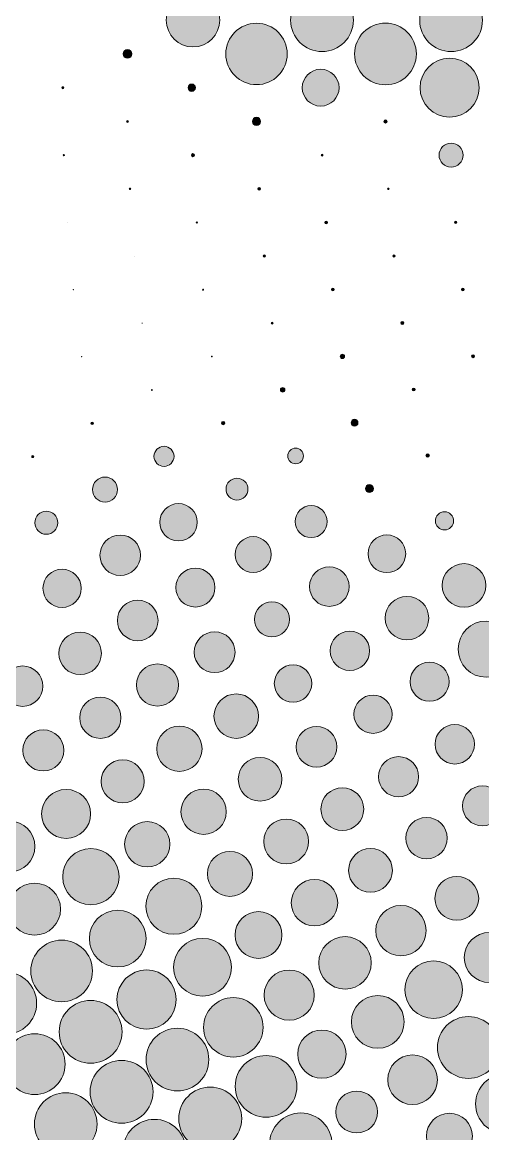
# Model space of a CAD drawing. Extents: x 3515 to 4006, y 175 to 667.
# Drawn here: x 3608.4 to 3643.9, y 340.4 to 426 of the extents above; entities that cross this region are included whole.
import ezdxf

# ---------------------------------------------------------------- set-up
doc = ezdxf.new("R2010")
doc.units = 0
doc.header["$MEASUREMENT"] = 0
doc.layers.add('Capa 1', color=7, linetype='Continuous', lineweight=0)

# ---------------------------------------------------------------- blocks, each defined once
blk = doc.blocks.new('Block_0')
at = {"layer": 'Capa 1', "true_color": 0x000000, "transparency": 33554687}
h = blk.add_hatch(color=18, dxfattribs=at)
h.dxf.hatch_style = 2
edge = h.paths.add_edge_path()
edge.add_arc((3621.563, 426.148), 2.054, 0, 360)
h = blk.add_hatch(color=18, dxfattribs=at)
h.dxf.hatch_style = 2
edge = h.paths.add_edge_path()
edge.add_arc((3631.495, 426.148), 2.415, 0, 360)
h = blk.add_hatch(color=18, dxfattribs=at)
h.dxf.hatch_style = 2
edge = h.paths.add_edge_path()
edge.add_arc((3641.429, 426.148), 2.417, 0, 360)
h = blk.add_hatch(color=18, dxfattribs=at)
h.dxf.hatch_style = 2
edge = h.paths.add_edge_path()
edge.add_arc((3626.453, 423.551), 2.364, 0, 360)
h = blk.add_hatch(color=18, dxfattribs=at)
h.dxf.hatch_style = 2
edge = h.paths.add_edge_path()
edge.add_arc((3636.38, 423.551), 2.377, 0, 360)
h = blk.add_hatch(color=18, dxfattribs=at)
h.dxf.hatch_style = 2
edge = h.paths.add_edge_path()
edge.add_arc((3616.527, 423.551), 0.332, 0, 360)
h = blk.add_hatch(color=18, dxfattribs=at)
h.dxf.hatch_style = 2
edge = h.paths.add_edge_path()
edge.add_arc((3641.315, 420.953), 2.278, 0, 360)
h = blk.add_hatch(color=18, dxfattribs=at)
h.dxf.hatch_style = 2
edge = h.paths.add_edge_path()
edge.add_arc((3631.391, 420.953), 1.417, 0, 360)
h = blk.add_hatch(color=18, dxfattribs=at)
h.dxf.hatch_style = 2
edge = h.paths.add_edge_path()
edge.add_arc((3621.466, 420.953), 0.281, 0, 360)
h = blk.add_hatch(color=18, dxfattribs=at)
h.dxf.hatch_style = 2
edge = h.paths.add_edge_path()
edge.add_arc((3611.541, 420.953), 0.0775, 0, 360)
h = blk.add_hatch(color=18, dxfattribs=at)
h.dxf.hatch_style = 2
edge = h.paths.add_edge_path()
edge.add_arc((3626.453, 418.355), 0.316, 0, 360)
h = blk.add_hatch(color=18, dxfattribs=at)
h.dxf.hatch_style = 2
edge = h.paths.add_edge_path()
edge.add_arc((3616.527, 418.355), 0.0738, 0, 360)
h = blk.add_hatch(color=18, dxfattribs=at)
h.dxf.hatch_style = 2
edge = h.paths.add_edge_path()
edge.add_spline(control_points=[(3636.506, 418.355), (3636.506, 418.285), (3636.45, 418.229), (3636.38, 418.229), (3636.311, 418.229), (3636.254, 418.285), (3636.254, 418.355), (3636.254, 418.424), (3636.311, 418.48), (3636.38, 418.48), (3636.45, 418.48), (3636.506, 418.424), (3636.506, 418.355)], knot_values=[0, 0, 0, 0, 1, 1, 1, 2, 2, 2, 3, 3, 3, 4, 4, 4, 4], degree=3, periodic=0)
h = blk.add_hatch(color=18, dxfattribs=at)
h.dxf.hatch_style = 2
edge = h.paths.add_edge_path()
edge.add_arc((3641.429, 415.758), 0.925, 0, 360)
h = blk.add_hatch(color=18, dxfattribs=at)
h.dxf.hatch_style = 2
edge = h.paths.add_edge_path()
edge.add_arc((3611.631, 415.757), 0.0508, 0, 360)
h = blk.add_hatch(color=18, dxfattribs=at)
h.dxf.hatch_style = 2
edge = h.paths.add_edge_path()
edge.add_arc((3621.563, 415.757), 0.12, 0, 360)
h = blk.add_hatch(color=18, dxfattribs=at)
h.dxf.hatch_style = 2
edge = h.paths.add_edge_path()
edge.add_arc((3631.495, 415.758), 0.0714, 0, 360)
h = blk.add_hatch(color=18, dxfattribs=at)
h.dxf.hatch_style = 2
edge = h.paths.add_edge_path()
edge.add_arc((3616.714, 413.162), 0.0593, 0, 360)
h = blk.add_hatch(color=18, dxfattribs=at)
h.dxf.hatch_style = 2
edge = h.paths.add_edge_path()
edge.add_arc((3626.655, 413.162), 0.11, 0, 360)
h = blk.add_hatch(color=18, dxfattribs=at)
h.dxf.hatch_style = 2
edge = h.paths.add_edge_path()
edge.add_arc((3636.598, 413.163), 0.0605, 0, 360)
h = blk.add_hatch(color=18, dxfattribs=at)
h.dxf.hatch_style = 2
edge = h.paths.add_edge_path()
edge.add_arc((3611.903, 410.568), 0.00484, 0, 360)
h = blk.add_hatch(color=18, dxfattribs=at)
h.dxf.hatch_style = 2
edge = h.paths.add_edge_path()
edge.add_arc((3621.854, 410.569), 0.0448, 0, 360)
h = blk.add_hatch(color=18, dxfattribs=at)
h.dxf.hatch_style = 2
edge = h.paths.add_edge_path()
edge.add_arc((3631.809, 410.571), 0.102, 0, 360)
h = blk.add_hatch(color=18, dxfattribs=at)
h.dxf.hatch_style = 2
edge = h.paths.add_edge_path()
edge.add_arc((3641.769, 410.573), 0.0896, 0, 360)
h = blk.add_hatch(color=18, dxfattribs=at)
h.dxf.hatch_style = 2
edge = h.paths.add_edge_path()
edge.add_arc((3617.089, 407.979), 0.00484, 0, 360)
h = blk.add_hatch(color=18, dxfattribs=at)
h.dxf.hatch_style = 2
edge = h.paths.add_edge_path()
edge.add_arc((3627.057, 407.981), 0.0859, 0, 360)
h = blk.add_hatch(color=18, dxfattribs=at)
h.dxf.hatch_style = 2
edge = h.paths.add_edge_path()
edge.add_arc((3637.033, 407.985), 0.0859, 0, 360)
h = blk.add_hatch(color=18, dxfattribs=at)
h.dxf.hatch_style = 2
edge = h.paths.add_edge_path()
edge.add_arc((3612.356, 405.391), 0.0145, 0, 360)
h = blk.add_hatch(color=18, dxfattribs=at)
h.dxf.hatch_style = 2
edge = h.paths.add_edge_path()
edge.add_arc((3622.339, 405.395), 0.0387, 0, 360)
h = blk.add_hatch(color=18, dxfattribs=at)
h.dxf.hatch_style = 2
edge = h.paths.add_edge_path()
edge.add_arc((3632.331, 405.401), 0.103, 0, 360)
h = blk.add_hatch(color=18, dxfattribs=at)
h.dxf.hatch_style = 2
edge = h.paths.add_edge_path()
edge.add_arc((3642.334, 405.407), 0.0993, 0, 360)
h = blk.add_hatch(color=18, dxfattribs=at)
h.dxf.hatch_style = 2
edge = h.paths.add_edge_path()
edge.add_arc((3617.651, 402.813), 0.0133, 0, 360)
h = blk.add_hatch(color=18, dxfattribs=at)
h.dxf.hatch_style = 2
edge = h.paths.add_edge_path()
edge.add_arc((3627.661, 402.82), 0.0714, 0, 360)
h = blk.add_hatch(color=18, dxfattribs=at)
h.dxf.hatch_style = 2
edge = h.paths.add_edge_path()
edge.add_arc((3637.684, 402.829), 0.12, 0, 360)
h = blk.add_hatch(color=18, dxfattribs=at)
h.dxf.hatch_style = 2
edge = h.paths.add_edge_path()
edge.add_arc((3612.989, 400.233), 0.0133, 0, 360)
h = blk.add_hatch(color=18, dxfattribs=at)
h.dxf.hatch_style = 2
edge = h.paths.add_edge_path()
edge.add_arc((3623.017, 400.243), 0.0278, 0, 360)
h = blk.add_hatch(color=18, dxfattribs=at)
h.dxf.hatch_style = 2
edge = h.paths.add_edge_path()
edge.add_arc((3633.061, 400.256), 0.167, 0, 360)
h = blk.add_hatch(color=18, dxfattribs=at)
h.dxf.hatch_style = 2
edge = h.paths.add_edge_path()
edge.add_arc((3643.125, 400.271), 0.113, 0, 360)
h = blk.add_hatch(color=18, dxfattribs=at)
h.dxf.hatch_style = 2
edge = h.paths.add_edge_path()
edge.add_arc((3618.399, 397.67), 0.0315, 0, 360)
h = blk.add_hatch(color=18, dxfattribs=at)
h.dxf.hatch_style = 2
edge = h.paths.add_edge_path()
edge.add_arc((3628.464, 397.686), 0.173, 0, 360)
h = blk.add_hatch(color=18, dxfattribs=at)
h.dxf.hatch_style = 2
edge = h.paths.add_edge_path()
edge.add_arc((3638.551, 397.706), 0.11, 0, 360)
h = blk.add_hatch(color=18, dxfattribs=at)
h.dxf.hatch_style = 2
edge = h.paths.add_edge_path()
edge.add_arc((3613.802, 395.101), 0.0992, 0, 360)
h = blk.add_hatch(color=18, dxfattribs=at)
h.dxf.hatch_style = 2
edge = h.paths.add_edge_path()
edge.add_arc((3623.888, 395.12), 0.131, 0, 360)
h = blk.add_hatch(color=18, dxfattribs=at)
h.dxf.hatch_style = 2
edge = h.paths.add_edge_path()
edge.add_arc((3633.998, 395.145), 0.265, 0, 360)
h = blk.add_hatch(color=18, dxfattribs=at)
h.dxf.hatch_style = 2
edge = h.paths.add_edge_path()
edge.add_arc((3619.332, 392.558), 0.773, 0, 360)
h = blk.add_hatch(color=18, dxfattribs=at)
h.dxf.hatch_style = 2
edge = h.paths.add_edge_path()
edge.add_arc((3629.465, 392.587), 0.603, 0, 360)
h = blk.add_hatch(color=18, dxfattribs=at)
h.dxf.hatch_style = 2
edge = h.paths.add_edge_path()
edge.add_arc((3609.226, 392.535), 0.0775, 0, 360)
h = blk.add_hatch(color=18, dxfattribs=at)
h.dxf.hatch_style = 2
edge = h.paths.add_edge_path()
edge.add_arc((3639.631, 392.623), 0.137, 0, 360)
h = blk.add_hatch(color=18, dxfattribs=at)
h.dxf.hatch_style = 2
edge = h.paths.add_edge_path()
edge.add_arc((3614.794, 390), 0.965, 0, 360)
h = blk.add_hatch(color=18, dxfattribs=at)
h.dxf.hatch_style = 2
edge = h.paths.add_edge_path()
edge.add_arc((3624.949, 390.034), 0.845, 0, 360)
h = blk.add_hatch(color=18, dxfattribs=at)
h.dxf.hatch_style = 2
edge = h.paths.add_edge_path()
edge.add_arc((3635.14, 390.075), 0.31, 0, 360)
h = blk.add_hatch(color=18, dxfattribs=at)
h.dxf.hatch_style = 2
edge = h.paths.add_edge_path()
edge.add_arc((3620.449, 387.484), 1.44, 0, 360)
h = blk.add_hatch(color=18, dxfattribs=at)
h.dxf.hatch_style = 2
edge = h.paths.add_edge_path()
edge.add_arc((3630.663, 387.531), 1.233, 0, 360)
h = blk.add_hatch(color=18, dxfattribs=at)
h.dxf.hatch_style = 2
edge = h.paths.add_edge_path()
edge.add_arc((3610.272, 387.445), 0.887, 0, 360)
h = blk.add_hatch(color=18, dxfattribs=at)
h.dxf.hatch_style = 2
edge = h.paths.add_edge_path()
edge.add_arc((3640.923, 387.59), 0.702, 0, 360)
h = blk.add_hatch(color=18, dxfattribs=at)
h.dxf.hatch_style = 2
edge = h.paths.add_edge_path()
edge.add_arc((3615.963, 384.937), 1.558, 0, 360)
h = blk.add_hatch(color=18, dxfattribs=at)
h.dxf.hatch_style = 2
edge = h.paths.add_edge_path()
edge.add_arc((3626.2, 384.99), 1.385, 0, 360)
h = blk.add_hatch(color=18, dxfattribs=at)
h.dxf.hatch_style = 2
edge = h.paths.add_edge_path()
edge.add_arc((3636.485, 385.056), 1.449, 0, 360)
h = blk.add_hatch(color=18, dxfattribs=at)
h.dxf.hatch_style = 2
edge = h.paths.add_edge_path()
edge.add_arc((3611.489, 382.393), 1.474, 0, 360)
h = blk.add_hatch(color=18, dxfattribs=at)
h.dxf.hatch_style = 2
edge = h.paths.add_edge_path()
edge.add_arc((3621.749, 382.452), 1.501, 0, 360)
h = blk.add_hatch(color=18, dxfattribs=at)
h.dxf.hatch_style = 2
edge = h.paths.add_edge_path()
edge.add_arc((3632.057, 382.525), 1.523, 0, 360)
h = blk.add_hatch(color=18, dxfattribs=at)
h.dxf.hatch_style = 2
edge = h.paths.add_edge_path()
edge.add_arc((3642.425, 382.616), 1.679, 0, 360)
h = blk.add_hatch(color=18, dxfattribs=at)
h.dxf.hatch_style = 2
edge = h.paths.add_edge_path()
edge.add_arc((3617.308, 379.917), 1.565, 0, 360)
h = blk.add_hatch(color=18, dxfattribs=at)
h.dxf.hatch_style = 2
edge = h.paths.add_edge_path()
edge.add_arc((3627.639, 379.997), 1.35, 0, 360)
h = blk.add_hatch(color=18, dxfattribs=at)
h.dxf.hatch_style = 2
edge = h.paths.add_edge_path()
edge.add_arc((3638.031, 380.095), 1.678, 0, 360)
h = blk.add_hatch(color=18, dxfattribs=at)
h.dxf.hatch_style = 2
edge = h.paths.add_edge_path()
edge.add_arc((3644.134, 377.708), 2.163, 0, 360)
h = blk.add_hatch(color=18, dxfattribs=at)
h.dxf.hatch_style = 2
edge = h.paths.add_edge_path()
edge.add_arc((3612.876, 377.385), 1.64, 0, 360)
h = blk.add_hatch(color=18, dxfattribs=at)
h.dxf.hatch_style = 2
edge = h.paths.add_edge_path()
edge.add_arc((3623.229, 377.471), 1.573, 0, 360)
h = blk.add_hatch(color=18, dxfattribs=at)
h.dxf.hatch_style = 2
edge = h.paths.add_edge_path()
edge.add_arc((3633.643, 377.577), 1.514, 0, 360)
h = blk.add_hatch(color=18, dxfattribs=at)
h.dxf.hatch_style = 2
edge = h.paths.add_edge_path()
edge.add_arc((3639.775, 375.2), 1.507, 0, 360)
h = blk.add_hatch(color=18, dxfattribs=at)
h.dxf.hatch_style = 2
edge = h.paths.add_edge_path()
edge.add_arc((3608.453, 374.856), 1.555, 0, 360)
h = blk.add_hatch(color=18, dxfattribs=at)
h.dxf.hatch_style = 2
edge = h.paths.add_edge_path()
edge.add_arc((3618.827, 374.948), 1.623, 0, 360)
h = blk.add_hatch(color=18, dxfattribs=at)
h.dxf.hatch_style = 2
edge = h.paths.add_edge_path()
edge.add_arc((3629.263, 375.061), 1.44, 0, 360)
h = blk.add_hatch(color=18, dxfattribs=at)
h.dxf.hatch_style = 2
edge = h.paths.add_edge_path()
edge.add_arc((3624.888, 372.547), 1.714, 0, 360)
h = blk.add_hatch(color=18, dxfattribs=at)
h.dxf.hatch_style = 2
edge = h.paths.add_edge_path()
edge.add_arc((3635.421, 372.694), 1.471, 0, 360)
h = blk.add_hatch(color=18, dxfattribs=at)
h.dxf.hatch_style = 2
edge = h.paths.add_edge_path()
edge.add_arc((3614.432, 372.427), 1.589, 0, 360)
h = blk.add_hatch(color=18, dxfattribs=at)
h.dxf.hatch_style = 2
edge = h.paths.add_edge_path()
edge.add_arc((3620.519, 370.035), 1.745, 0, 360)
h = blk.add_hatch(color=18, dxfattribs=at)
h.dxf.hatch_style = 2
edge = h.paths.add_edge_path()
edge.add_arc((3631.071, 370.189), 1.565, 0, 360)
h = blk.add_hatch(color=18, dxfattribs=at)
h.dxf.hatch_style = 2
edge = h.paths.add_edge_path()
edge.add_arc((3641.715, 370.38), 1.52, 0, 360)
h = blk.add_hatch(color=18, dxfattribs=at)
h.dxf.hatch_style = 2
edge = h.paths.add_edge_path()
edge.add_arc((3610.043, 369.908), 1.583, 0, 360)
h = blk.add_hatch(color=18, dxfattribs=at)
h.dxf.hatch_style = 2
edge = h.paths.add_edge_path()
edge.add_arc((3616.154, 367.524), 1.658, 0, 360)
h = blk.add_hatch(color=18, dxfattribs=at)
h.dxf.hatch_style = 2
edge = h.paths.add_edge_path()
edge.add_arc((3626.724, 367.686), 1.679, 0, 360)
h = blk.add_hatch(color=18, dxfattribs=at)
h.dxf.hatch_style = 2
edge = h.paths.add_edge_path()
edge.add_arc((3637.386, 367.883), 1.546, 0, 360)
h = blk.add_hatch(color=18, dxfattribs=at)
h.dxf.hatch_style = 2
edge = h.paths.add_edge_path()
edge.add_arc((3611.794, 365.016), 1.889, 0, 360)
h = blk.add_hatch(color=18, dxfattribs=at)
h.dxf.hatch_style = 2
edge = h.paths.add_edge_path()
edge.add_arc((3622.381, 365.183), 1.745, 0, 360)
h = blk.add_hatch(color=18, dxfattribs=at)
h.dxf.hatch_style = 2
edge = h.paths.add_edge_path()
edge.add_arc((3633.059, 365.388), 1.649, 0, 360)
h = blk.add_hatch(color=18, dxfattribs=at)
h.dxf.hatch_style = 2
edge = h.paths.add_edge_path()
edge.add_arc((3643.848, 365.641), 1.541, 0, 360)
h = blk.add_hatch(color=18, dxfattribs=at)
h.dxf.hatch_style = 2
edge = h.paths.add_edge_path()
edge.add_arc((3639.536, 363.153), 1.598, 0, 360)
h = blk.add_hatch(color=18, dxfattribs=at)
h.dxf.hatch_style = 2
edge = h.paths.add_edge_path()
edge.add_arc((3607.437, 362.508), 1.964, 0, 360)
h = blk.add_hatch(color=18, dxfattribs=at)
h.dxf.hatch_style = 2
edge = h.paths.add_edge_path()
edge.add_arc((3618.041, 362.683), 1.745, 0, 360)
h = blk.add_hatch(color=18, dxfattribs=at)
h.dxf.hatch_style = 2
edge = h.paths.add_edge_path()
edge.add_arc((3628.734, 362.894), 1.724, 0, 360)
h = blk.add_hatch(color=18, dxfattribs=at)
h.dxf.hatch_style = 2
edge = h.paths.add_edge_path()
edge.add_arc((3613.704, 360.183), 2.171, 0, 360)
h = blk.add_hatch(color=18, dxfattribs=at)
h.dxf.hatch_style = 2
edge = h.paths.add_edge_path()
edge.add_arc((3635.226, 360.665), 1.685, 0, 360)
h = blk.add_hatch(color=18, dxfattribs=at)
h.dxf.hatch_style = 2
edge = h.paths.add_edge_path()
edge.add_arc((3624.411, 360.4), 1.733, 0, 360)
h = blk.add_hatch(color=18, dxfattribs=at)
h.dxf.hatch_style = 2
edge = h.paths.add_edge_path()
edge.add_arc((3609.369, 357.684), 2.001, 0, 360)
h = blk.add_hatch(color=18, dxfattribs=at)
h.dxf.hatch_style = 2
edge = h.paths.add_edge_path()
edge.add_arc((3620.09, 357.907), 2.159, 0, 360)
h = blk.add_hatch(color=18, dxfattribs=at)
h.dxf.hatch_style = 2
edge = h.paths.add_edge_path()
edge.add_arc((3630.916, 358.178), 1.788, 0, 360)
h = blk.add_hatch(color=18, dxfattribs=at)
h.dxf.hatch_style = 2
edge = h.paths.add_edge_path()
edge.add_arc((3641.868, 358.509), 1.685, 0, 360)
h = blk.add_hatch(color=18, dxfattribs=at)
h.dxf.hatch_style = 2
edge = h.paths.add_edge_path()
edge.add_arc((3637.568, 356.026), 1.939, 0, 360)
h = blk.add_hatch(color=18, dxfattribs=at)
h.dxf.hatch_style = 2
edge = h.paths.add_edge_path()
edge.add_arc((3615.77, 355.415), 2.185, 0, 360)
h = blk.add_hatch(color=18, dxfattribs=at)
h.dxf.hatch_style = 2
edge = h.paths.add_edge_path()
edge.add_arc((3626.608, 355.691), 1.803, 0, 360)
h = blk.add_hatch(color=18, dxfattribs=at)
h.dxf.hatch_style = 2
edge = h.paths.add_edge_path()
edge.add_arc((3611.452, 352.924), 2.374, 0, 360)
h = blk.add_hatch(color=18, dxfattribs=at)
h.dxf.hatch_style = 2
edge = h.paths.add_edge_path()
edge.add_arc((3622.3, 353.204), 2.226, 0, 360)
h = blk.add_hatch(color=18, dxfattribs=at)
h.dxf.hatch_style = 2
edge = h.paths.add_edge_path()
edge.add_arc((3633.267, 353.543), 2.021, 0, 360)
h = blk.add_hatch(color=18, dxfattribs=at)
h.dxf.hatch_style = 2
edge = h.paths.add_edge_path()
edge.add_arc((3644.379, 353.959), 1.933, 0, 360)
h = blk.add_hatch(color=18, dxfattribs=at)
h.dxf.hatch_style = 2
edge = h.paths.add_edge_path()
edge.add_arc((3640.081, 351.478), 2.217, 0, 360)
h = blk.add_hatch(color=18, dxfattribs=at)
h.dxf.hatch_style = 2
edge = h.paths.add_edge_path()
edge.add_arc((3607.135, 350.433), 2.394, 0, 360)
h = blk.add_hatch(color=18, dxfattribs=at)
h.dxf.hatch_style = 2
edge = h.paths.add_edge_path()
edge.add_arc((3617.992, 350.718), 2.28, 0, 360)
h = blk.add_hatch(color=18, dxfattribs=at)
h.dxf.hatch_style = 2
edge = h.paths.add_edge_path()
edge.add_arc((3628.967, 351.061), 1.933, 0, 360)
h = blk.add_hatch(color=18, dxfattribs=at)
h.dxf.hatch_style = 2
edge = h.paths.add_edge_path()
edge.add_arc((3635.784, 348.997), 2.033, 0, 360)
h = blk.add_hatch(color=18, dxfattribs=at)
h.dxf.hatch_style = 2
edge = h.paths.add_edge_path()
edge.add_arc((3613.685, 348.232), 2.42, 0, 360)
h = blk.add_hatch(color=18, dxfattribs=at)
h.dxf.hatch_style = 2
edge = h.paths.add_edge_path()
edge.add_arc((3624.666, 348.578), 2.289, 0, 360)
h = blk.add_hatch(color=18, dxfattribs=at)
h.dxf.hatch_style = 2
edge = h.paths.add_edge_path()
edge.add_arc((3642.763, 347.027), 2.38, 0, 360)
h = blk.add_hatch(color=18, dxfattribs=at)
h.dxf.hatch_style = 2
edge = h.paths.add_edge_path()
edge.add_arc((3620.366, 346.095), 2.415, 0, 360)
h = blk.add_hatch(color=18, dxfattribs=at)
h.dxf.hatch_style = 2
edge = h.paths.add_edge_path()
edge.add_arc((3609.379, 345.746), 2.341, 0, 360)
h = blk.add_hatch(color=18, dxfattribs=at)
h.dxf.hatch_style = 2
edge = h.paths.add_edge_path()
edge.add_arc((3631.486, 346.516), 1.858, 0, 360)
h = blk.add_hatch(color=18, dxfattribs=at)
h.dxf.hatch_style = 2
edge = h.paths.add_edge_path()
edge.add_arc((3616.067, 343.613), 2.421, 0, 360)
h = blk.add_hatch(color=18, dxfattribs=at)
h.dxf.hatch_style = 2
edge = h.paths.add_edge_path()
edge.add_arc((3627.188, 344.034), 2.375, 0, 360)
h = blk.add_hatch(color=18, dxfattribs=at)
h.dxf.hatch_style = 2
edge = h.paths.add_edge_path()
edge.add_arc((3638.463, 344.544), 1.909, 0, 360)
h = blk.add_hatch(color=18, dxfattribs=at)
h.dxf.hatch_style = 2
edge = h.paths.add_edge_path()
edge.add_arc((3645.61, 342.68), 2.295, 0, 360)
h = blk.add_hatch(color=18, dxfattribs=at)
h.dxf.hatch_style = 2
edge = h.paths.add_edge_path()
edge.add_arc((3611.767, 341.13), 2.412, 0, 360)
h = blk.add_hatch(color=18, dxfattribs=at)
h.dxf.hatch_style = 2
edge = h.paths.add_edge_path()
edge.add_arc((3622.891, 341.553), 2.42, 0, 360)
h = blk.add_hatch(color=18, dxfattribs=at)
h.dxf.hatch_style = 2
edge = h.paths.add_edge_path()
edge.add_arc((3634.162, 342.061), 1.613, 0, 360)
h = blk.add_hatch(color=18, dxfattribs=at)
h.dxf.hatch_style = 2
edge = h.paths.add_edge_path()
edge.add_arc((3629.862, 339.579), 2.404, 0, 360)
h = blk.add_hatch(color=18, dxfattribs=at)
h.dxf.hatch_style = 2
edge = h.paths.add_edge_path()
edge.add_arc((3641.301, 340.191), 1.771, 0, 360)
h = blk.add_hatch(color=18, dxfattribs=at)
h.dxf.hatch_style = 2
edge = h.paths.add_edge_path()
edge.add_arc((3618.593, 339.072), 2.421, 0, 360)
at = {"layer": 'Capa 1'}
for centre, radius in [((3621.563, 426.148), 2.054), ((3631.495, 426.148), 2.415), ((3641.429, 426.148), 2.417), ((3626.453, 423.551), 2.364), ((3636.38, 423.551), 2.377), ((3616.527, 423.551), 0.332), ((3641.315, 420.953), 2.278), ((3631.391, 420.953), 1.417), ((3621.466, 420.953), 0.281), ((3611.541, 420.953), 0.0775), ((3626.453, 418.355), 0.316), ((3616.527, 418.355), 0.0738), ((3641.429, 415.758), 0.925), ((3611.631, 415.757), 0.0508), ((3621.563, 415.757), 0.12), ((3631.495, 415.758), 0.0714), ((3616.714, 413.162), 0.0593), ((3626.655, 413.162), 0.11), ((3636.598, 413.163), 0.0605), ((3611.903, 410.568), 0.00484), ((3621.854, 410.569), 0.0448), ((3631.809, 410.571), 0.102), ((3641.769, 410.573), 0.0896), ((3617.089, 407.979), 0.00484), ((3627.057, 407.981), 0.0859), ((3637.033, 407.985), 0.0859), ((3612.356, 405.391), 0.0145), ((3622.339, 405.395), 0.0387), ((3632.331, 405.401), 0.103), ((3642.334, 405.407), 0.0993), ((3617.651, 402.813), 0.0133), ((3627.661, 402.82), 0.0714), ((3637.684, 402.829), 0.12), ((3612.989, 400.233), 0.0133), ((3623.017, 400.243), 0.0278), ((3633.061, 400.256), 0.167), ((3643.125, 400.271), 0.113), ((3618.399, 397.67), 0.0315), ((3628.464, 397.686), 0.173), ((3638.551, 397.706), 0.11), ((3613.802, 395.101), 0.0992), ((3623.888, 395.12), 0.131), ((3633.998, 395.145), 0.265), ((3619.332, 392.558), 0.773), ((3629.465, 392.587), 0.603), ((3609.226, 392.535), 0.0775), ((3639.631, 392.623), 0.137), ((3614.794, 390), 0.965), ((3624.949, 390.034), 0.845), ((3635.14, 390.075), 0.31), ((3620.449, 387.484), 1.44), ((3630.663, 387.531), 1.233), ((3610.272, 387.445), 0.887), ((3640.923, 387.59), 0.702), ((3615.963, 384.937), 1.558), ((3626.2, 384.99), 1.385), ((3636.485, 385.056), 1.449), ((3611.489, 382.393), 1.474), ((3621.749, 382.452), 1.501), ((3632.057, 382.525), 1.523), ((3642.425, 382.616), 1.679), ((3617.308, 379.917), 1.565), ((3627.639, 379.997), 1.35), ((3638.031, 380.095), 1.678), ((3644.134, 377.708), 2.163), ((3612.876, 377.385), 1.64), ((3623.229, 377.471), 1.573), ((3633.643, 377.577), 1.514), ((3639.775, 375.2), 1.507), ((3608.453, 374.856), 1.555), ((3618.827, 374.948), 1.623), ((3629.263, 375.061), 1.44), ((3624.888, 372.547), 1.714), ((3635.421, 372.694), 1.471), ((3614.432, 372.427), 1.589), ((3620.519, 370.035), 1.745), ((3631.071, 370.189), 1.565), ((3641.715, 370.38), 1.52), ((3610.043, 369.908), 1.583), ((3616.154, 367.524), 1.658), ((3626.724, 367.686), 1.679), ((3637.386, 367.883), 1.546), ((3611.794, 365.016), 1.889), ((3622.381, 365.183), 1.745), ((3633.059, 365.388), 1.649), ((3643.848, 365.641), 1.541), ((3639.536, 363.153), 1.598), ((3607.437, 362.508), 1.964), ((3618.041, 362.683), 1.745), ((3628.734, 362.894), 1.724), ((3613.704, 360.183), 2.171), ((3635.226, 360.665), 1.685), ((3624.411, 360.4), 1.733), ((3609.369, 357.684), 2.001), ((3620.09, 357.907), 2.159), ((3630.916, 358.178), 1.788), ((3641.868, 358.509), 1.685), ((3637.568, 356.026), 1.939), ((3615.77, 355.415), 2.185), ((3626.608, 355.691), 1.803), ((3611.452, 352.924), 2.374), ((3622.3, 353.204), 2.226), ((3633.267, 353.543), 2.021), ((3644.379, 353.959), 1.933), ((3640.081, 351.478), 2.217), ((3607.135, 350.433), 2.394), ((3617.992, 350.718), 2.28), ((3628.967, 351.061), 1.933), ((3635.784, 348.997), 2.033), ((3613.685, 348.232), 2.42), ((3624.666, 348.578), 2.289), ((3642.763, 347.027), 2.38), ((3620.366, 346.095), 2.415), ((3609.379, 345.746), 2.341), ((3631.486, 346.516), 1.858), ((3616.067, 343.613), 2.421), ((3627.188, 344.034), 2.375), ((3638.463, 344.544), 1.909), ((3645.61, 342.68), 2.295), ((3611.767, 341.13), 2.412), ((3622.891, 341.553), 2.42), ((3634.162, 342.061), 1.613), ((3629.862, 339.579), 2.404), ((3641.301, 340.191), 1.771), ((3618.593, 339.072), 2.421)]:
    blk.add_circle(centre, radius, dxfattribs=at)
blk.add_open_spline([(3636.506, 418.355), (3636.506, 418.285), (3636.45, 418.229), (3636.38, 418.229), (3636.311, 418.229), (3636.254, 418.285), (3636.254, 418.355), (3636.254, 418.424), (3636.311, 418.48), (3636.38, 418.48), (3636.45, 418.48), (3636.506, 418.424), (3636.506, 418.355)], degree=3, knots=[0, 0, 0, 0, 1, 1, 1, 2, 2, 2, 3, 3, 3, 4, 4, 4, 4], dxfattribs=at)

msp = doc.modelspace()

# ---------------------------------------------------------------- block references
at = {"layer": 'Capa 1'}
msp.add_blockref('Block_0', (0, 0), dxfattribs=at)

doc.saveas('drawing.dxf')
